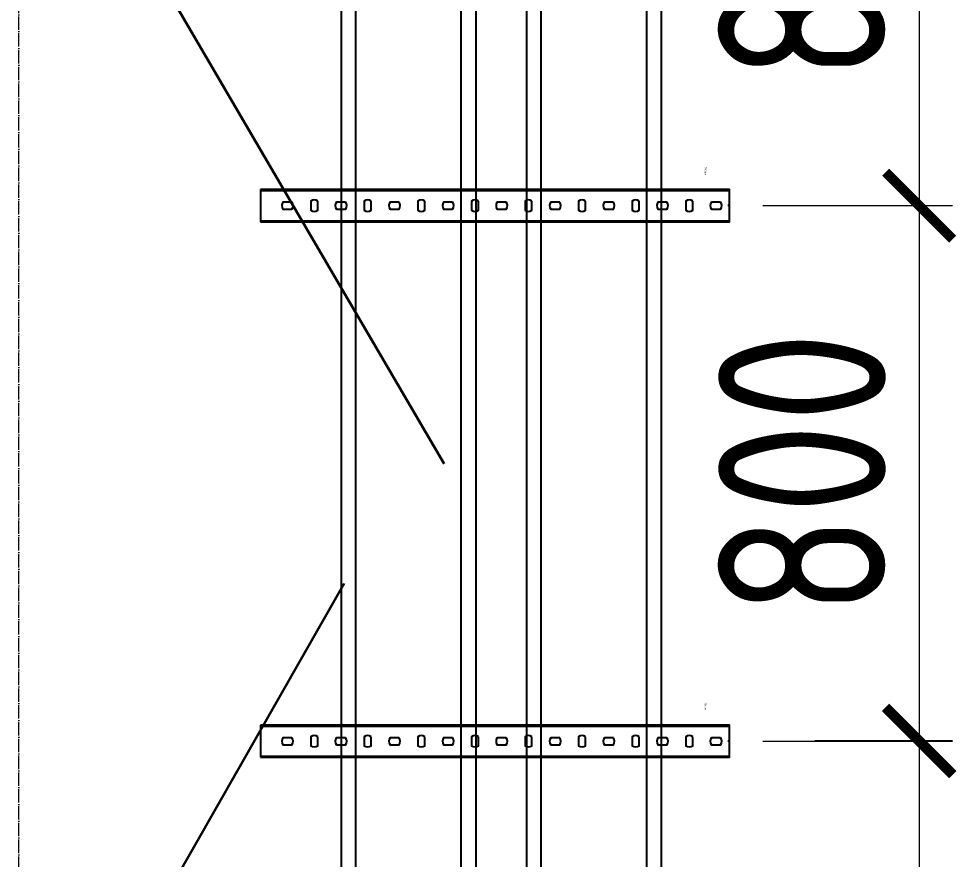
# Model space of a CAD drawing. Header units: millimetres. Extents: x -42533 to 645315, y 3457 to 82611.
# Drawn here: x 26748 to 28148, y 57407 to 58662 of the extents above; entities that cross this region are included whole.
import ezdxf
from ezdxf.enums import TextEntityAlignment as Align

# ---------------------------------------------------------------- set-up
doc = ezdxf.new("R2018")
doc.units = ezdxf.units.MM
doc.linetypes.add('ADSK_Линия сетки', pattern=[25, 20, -2.5, 0, -2.5])
for name, color, linetype in [('00_00_потолок_Панели из стали', 7, 'Continuous'), ('ЭОМ_Лотки авар.', 1, 'Continuous'), ('ЭОМ_Лотки рабочие', 5, 'Continuous')]:
    doc.layers.add(name, color=color, linetype=linetype)
for name, color, linetype, lineweight in [('Двери', 7, 'Continuous', 9), ('Оси', 253, 'Continuous', 9), ('ШТРИХОВКА', 252, 'Continuous', 15)]:
    doc.layers.add(name, color=color, linetype=linetype, lineweight=lineweight)
doc.styles.get("Standard").update_dxf_attribs({"font": 'arial.ttf'})
doc.styles.add('М2', font='isocpeur.ttf', dxfattribs={"width": 0.8})
doc.dimstyles.new('М2-100', dxfattribs={"dimtxt": 250, "dimasz": 100, "dimexe": 50, "dimexo": 50, "dimgap": 50, "dimtad": 1, "dimdec": 0, "dimzin": 1, "dimtxsty": 'М2', "dimblk": 'ARCHTICK', "dimcen": 2.5, "dimdle": 50, "dimclre": 256, "dimclrt": 256, "dimadec": 0, "dimazin": 0, "dimtfac": 1, "dimtdec": 0, "dimtix": 1, "dimtmove": 1, "dimatfit": 3, "dimldrblk": 'NONE', "dimfxl": 1, "dimtolj": 1, "dimlwd": 9, "dimlwe": 9, "dimarcsym": 1})

# ---------------------------------------------------------------- blocks, each defined once
blk = doc.blocks.new('1 этаж')
at = {"layer": 'Двери', "color": 8, "lineweight": 30}
for p, q in [((780.83, 26414.273), (1191.953, 25710.566)), ((787.666, 25084.291), (1042.871, 25531.611))]:
    blk.add_line(p, q, dxfattribs=at)
at = {"layer": 'Оси', "color": 8, "linetype": 'ADSK_Линия сетки'}
blk.add_line((556.766, -4162.595), (556.766, 44411.9), dxfattribs=at)
blk = doc.blocks.new('*U34')
at = {"color": 0, "linetype": 'Continuous', "lineweight": 25}
for p, q in [((-78.8, -13273.7), (-78.8, 0)), ((78.8, -13273.7), (78.8, 0))]:
    blk.add_line(p, q, dxfattribs=at)
blk.add_lwpolyline([(100.8, -13273.7), (100.8, 0), (-100.8, 0), (-100.8, -13273.7)], close=True, dxfattribs=at)
at = {"color": 0, "flags": 9}
for tag, p in [('АРТИКУЛ', (-59.7, -11.8)), ('НАИМЕНОВАНИЕ', (-59.1, -7)), ('ПРИМЕЧАНИЕ', (-58.8, -17.3))]:
    blk.add_attdef(tag, text='', height=2.5, dxfattribs=at).set_placement(p, align=Align.TOP_LEFT)
at = {"color": 0, "lineweight": 30, "flags": 104}
for tag, p in [('ВЫСОТА', (-59.6, -20.9)), ('ШИРИНА', (-58.9, -25.1)), ('ДЛИНА', (-59.5, -36.1)), ('ТОЛЩИНА', (-59, -31))]:
    blk.add_attdef(tag, text='', height=2.5, dxfattribs=at).set_placement(p, align=Align.TOP_LEFT)
blk = doc.blocks.new('*U38')
at = {"color": 0, "linetype": 'Continuous', "lineweight": 25}
for p, q in [((-78.8, -13827), (-78.8, 0)), ((78.8, -13827), (78.8, 0))]:
    blk.add_line(p, q, dxfattribs=at)
blk.add_lwpolyline([(100.8, -13827), (100.8, 0), (-100.8, 0), (-100.8, -13827)], close=True, dxfattribs=at)
at = {"color": 0, "flags": 9}
for tag, p in [('АРТИКУЛ', (-59.7, -11.8)), ('НАИМЕНОВАНИЕ', (-59.1, -7)), ('ПРИМЕЧАНИЕ', (-58.8, -17.3))]:
    blk.add_attdef(tag, text='', height=2.5, dxfattribs=at).set_placement(p, align=Align.TOP_LEFT)
at = {"color": 0, "lineweight": 30, "flags": 104}
for tag, p in [('ВЫСОТА', (-59.6, -20.9)), ('ШИРИНА', (-58.9, -25.1)), ('ДЛИНА', (-59.5, -36.1)), ('ТОЛЩИНА', (-59, -31))]:
    blk.add_attdef(tag, text='', height=2.5, dxfattribs=at).set_placement(p, align=Align.TOP_LEFT)
blk = doc.blocks.new('*U45')
at = {"color": 0, "linetype": 'ByBlock', "lineweight": -2}
for points in [[(24, -700), (24, 0), (-24, 0), (-24, -700)], [(-22.5, -700), (-22.5, 0)], [(22.5, -700), (22.5, 0)], [(-24, -700), (24, -700)]]:
    blk.add_lwpolyline(points, dxfattribs=at)
at = {"color": 254, "transparency": 33554483}
blk.add_lwpolyline([(0, 0.7), (0, -2.2)], dxfattribs=at)
at = {"color": 0, "linetype": 'ByBlock', "lineweight": -2}
for points in [[(-5.2, -13.3), (-5.2, -26.7, 0.345739), (5.2, -26.7), (5.2, -13.3, 0.345739)], [(-6.7, -54.8, 0.345739), (-6.7, -65.2), (6.7, -65.2, 0.345739), (6.7, -54.8)], [(-5.2, -93.3), (-5.2, -106.7, 0.345739), (5.2, -106.7), (5.2, -93.3, 0.345739)], [(-6.7, -134.8, 0.345739), (-6.7, -145.2), (6.7, -145.2, 0.345739), (6.7, -134.8)], [(-5.2, -173.3), (-5.2, -186.7, 0.345739), (5.2, -186.7), (5.2, -173.3, 0.345739)], [(-6.7, -214.8, 0.345739), (-6.7, -225.2), (6.7, -225.2, 0.345739), (6.7, -214.8)], [(-5.2, -253.3), (-5.2, -266.7, 0.345739), (5.2, -266.7), (5.2, -253.3, 0.345739)], [(-6.7, -294.8, 0.345739), (-6.7, -305.2), (6.7, -305.2, 0.345739), (6.7, -294.8)], [(-5.2, -333.3), (-5.2, -346.7, 0.345739), (5.2, -346.7), (5.2, -333.3, 0.345739)], [(-6.7, -374.8, 0.345739), (-6.7, -385.2), (6.7, -385.2, 0.345739), (6.7, -374.8)], [(-5.2, -413.3), (-5.2, -426.7, 0.345739), (5.2, -426.7), (5.2, -413.3, 0.345739)], [(-6.7, -454.8, 0.345739), (-6.7, -465.2), (6.7, -465.2, 0.345739), (6.7, -454.8)], [(-5.2, -493.3), (-5.2, -506.7, 0.345739), (5.2, -506.7), (5.2, -493.3, 0.345739)], [(-6.7, -534.8, 0.345739), (-6.7, -545.2), (6.7, -545.2, 0.345739), (6.7, -534.8)], [(-5.2, -573.3), (-5.2, -586.7, 0.345739), (5.2, -586.7), (5.2, -573.3, 0.345739)], [(-6.7, -614.8, 0.345739), (-6.7, -625.2), (6.7, -625.2, 0.345739), (6.7, -614.8)], [(-5.2, -653.3), (-5.2, -666.7, 0.345739), (5.2, -666.7), (5.2, -653.3, 0.345739)]]:
    blk.add_lwpolyline(points, format="xyb", close=True, dxfattribs=at)
at = {"flags": 9}
for tag, p in [('АРТИКУЛ', (-58.9, -24.5)), ('НАИМЕНОВАНИЕ', (-58.2, -19.4)), ('ПРИМЕЧАНИЕ', (-58.3, -30.8))]:
    blk.add_attdef(tag, p, '', height=2.5, dxfattribs=at)
at = {"lineweight": 30, "flags": 104}
blk.add_attdef('ДЛИНА', text='', height=2.5, dxfattribs=at).set_placement((-57.7, -34.6), align=Align.TOP_LEFT)
blk = doc.blocks.new('_ArchTick')
at = {"color": 0, "linetype": 'ByBlock', "lineweight": 70, "const_width": 0.15}
blk.add_lwpolyline([(-0.5, -0.5), (0.5, 0.5)], dxfattribs=at)
blk = doc.blocks.new('*D631')
at = {"layer": '00_00_потолок_Панели из стали', "color": 0, "lineweight": 9, "transparency": 16777216}
blk.add_line((28092.9, 59233.2), (28092.9, 58333), dxfattribs=at)
at = {"layer": '00_00_потолок_Панели из стали', "lineweight": 9, "transparency": 16777216}
for p, q in [((27937.2, 59183.2), (28142.9, 59183.2)), ((27859.5, 58383), (28142.9, 58383))]:
    blk.add_line(p, q, dxfattribs=at)
at = {"layer": 'Defpoints', "color": 0, "transparency": 16777216}
for p in [(27887.2, 59183.2), (27809.5, 58383), (28092.9, 58383)]:
    blk.add_point(p, dxfattribs=at)
at = {"layer": '00_00_потолок_Панели из стали', "color": 0, "lineweight": 9, "transparency": 16777216, "xscale": 100, "yscale": 100, "zscale": 100}
for p, rotation in [((28092.9, 59183.2), 90), ((28092.9, 58383), 270)]:
    blk.add_blockref('_ArchTick', p, dxfattribs=dict(at, rotation=rotation))
at = {"layer": '00_00_потолок_Панели из стали', "transparency": 16777216, "insert": (27917.9, 58783.1), "char_height": 250, "attachment_point": 5, "rotation": 90, "style": 'М2'}
blk.add_mtext('\\A1;800', dxfattribs=at)
blk = doc.blocks.new('_None')
blk = doc.blocks.new('*D632')
at = {"layer": '00_00_потолок_Панели из стали', "color": 0, "lineweight": 9, "transparency": 16777216}
blk.add_line((28092.9, 58433), (28092.9, 57532.8), dxfattribs=at)
at = {"layer": '00_00_потолок_Панели из стали', "lineweight": 9, "transparency": 16777216}
for p, q in [((27937.2, 58383), (28142.9, 58383)), ((27859.5, 57582.8), (28142.9, 57582.8))]:
    blk.add_line(p, q, dxfattribs=at)
at = {"layer": 'Defpoints', "color": 0, "transparency": 16777216}
for p in [(27887.2, 58383), (27809.5, 57582.8), (28092.9, 57582.8)]:
    blk.add_point(p, dxfattribs=at)
at = {"layer": '00_00_потолок_Панели из стали', "color": 0, "lineweight": 9, "transparency": 16777216, "xscale": 100, "yscale": 100, "zscale": 100}
for p, rotation in [((28092.9, 58383), 90), ((28092.9, 57582.8), 270)]:
    blk.add_blockref('_ArchTick', p, dxfattribs=dict(at, rotation=rotation))
at = {"layer": '00_00_потолок_Панели из стали', "transparency": 16777216, "insert": (27917.9, 57982.9), "char_height": 250, "attachment_point": 5, "rotation": 90, "style": 'М2'}
blk.add_mtext('\\A1;800', dxfattribs=at)
blk = doc.blocks.new('*D633')
at = {"layer": '00_00_потолок_Панели из стали', "color": 0, "lineweight": 9, "transparency": 16777216}
blk.add_line((28092.9, 57633.7), (28092.9, 56733.5), dxfattribs=at)
at = {"layer": '00_00_потолок_Панели из стали', "lineweight": 9, "transparency": 16777216}
for p, q in [((27937.2, 57583.7), (28142.9, 57583.7)), ((27859.5, 56783.5), (28142.9, 56783.5))]:
    blk.add_line(p, q, dxfattribs=at)
at = {"layer": 'Defpoints', "color": 0, "transparency": 16777216}
for p in [(27887.2, 57583.7), (27809.5, 56783.5), (28092.9, 56783.5)]:
    blk.add_point(p, dxfattribs=at)
at = {"layer": '00_00_потолок_Панели из стали', "color": 0, "lineweight": 9, "transparency": 16777216, "xscale": 100, "yscale": 100, "zscale": 100}
for p, rotation in [((28092.9, 57583.7), 90), ((28092.9, 56783.5), 270)]:
    blk.add_blockref('_ArchTick', p, dxfattribs=dict(at, rotation=rotation))
at = {"layer": '00_00_потолок_Панели из стали', "transparency": 16777216, "insert": (27917.9, 57183.6), "char_height": 250, "attachment_point": 5, "rotation": 90, "style": 'М2'}
blk.add_mtext('\\A1;800', dxfattribs=at)

msp = doc.modelspace()

# ---------------------------------------------------------------- block references
at = {"layer": 'ШТРИХОВКА'}
msp.add_blockref('1 этаж', (26191.6, 32286.7), dxfattribs=at)
at = {"layer": 'ЭОМ_Лотки авар.', "color": 1}
msp.add_blockref('*U38', (27607.4, 68931.8), dxfattribs=at)
at = {"layer": 'ЭОМ_Лотки рабочие'}
msp.add_blockref('*U34', (27330.4, 68931.8), dxfattribs=at)
ref = msp.add_blockref('*U45', (27809.5, 58383), dxfattribs=dict(at, rotation=270))
lines = msp.add_mtext('700 мм', dxfattribs={"layer": '0', "insert": (27774.9, 58440.7), "char_height": 2.5, "attachment_point": 1, "rotation": 270})
ref.add_attrib('ДЛИНА', '', (27774.9, 58440.7), dxfattribs={"flags": 2}).embed_mtext(lines)
ref = msp.add_blockref('*U45', (27809.5, 57582.8), dxfattribs=dict(at, rotation=270))
lines = msp.add_mtext('700 мм', dxfattribs={"layer": '0', "insert": (27774.9, 57640.5), "char_height": 2.5, "attachment_point": 1, "rotation": 270})
ref.add_attrib('ДЛИНА', '', (27774.9, 57640.5), dxfattribs={"flags": 2}).embed_mtext(lines)

# ---------------------------------------------------------------- dimensions: what is measured, and where the dimension line sits
at = {"layer": '00_00_потолок_Панели из стали'}
for base, p1, p2, picture, middle in [((28092.9, 58383), (27887.2, 59183.2), (27809.5, 58383), '*D631', (27917.9, 58783.1)), ((28092.9, 57582.8), (27887.2, 58383), (27809.5, 57582.8), '*D632', (27917.9, 57982.9)), ((28092.9, 56783.5), (27887.2, 57583.7), (27809.5, 56783.5), '*D633', (27917.9, 57183.6))]:
    dim = msp.add_linear_dim(base=base, p1=p1, p2=p2, angle=90, dimstyle='М2-100', dxfattribs=at)
    dim.commit()
    dim.dimension.update_dxf_attribs({"geometry": picture, "text_midpoint": middle})

doc.saveas('drawing.dxf')
